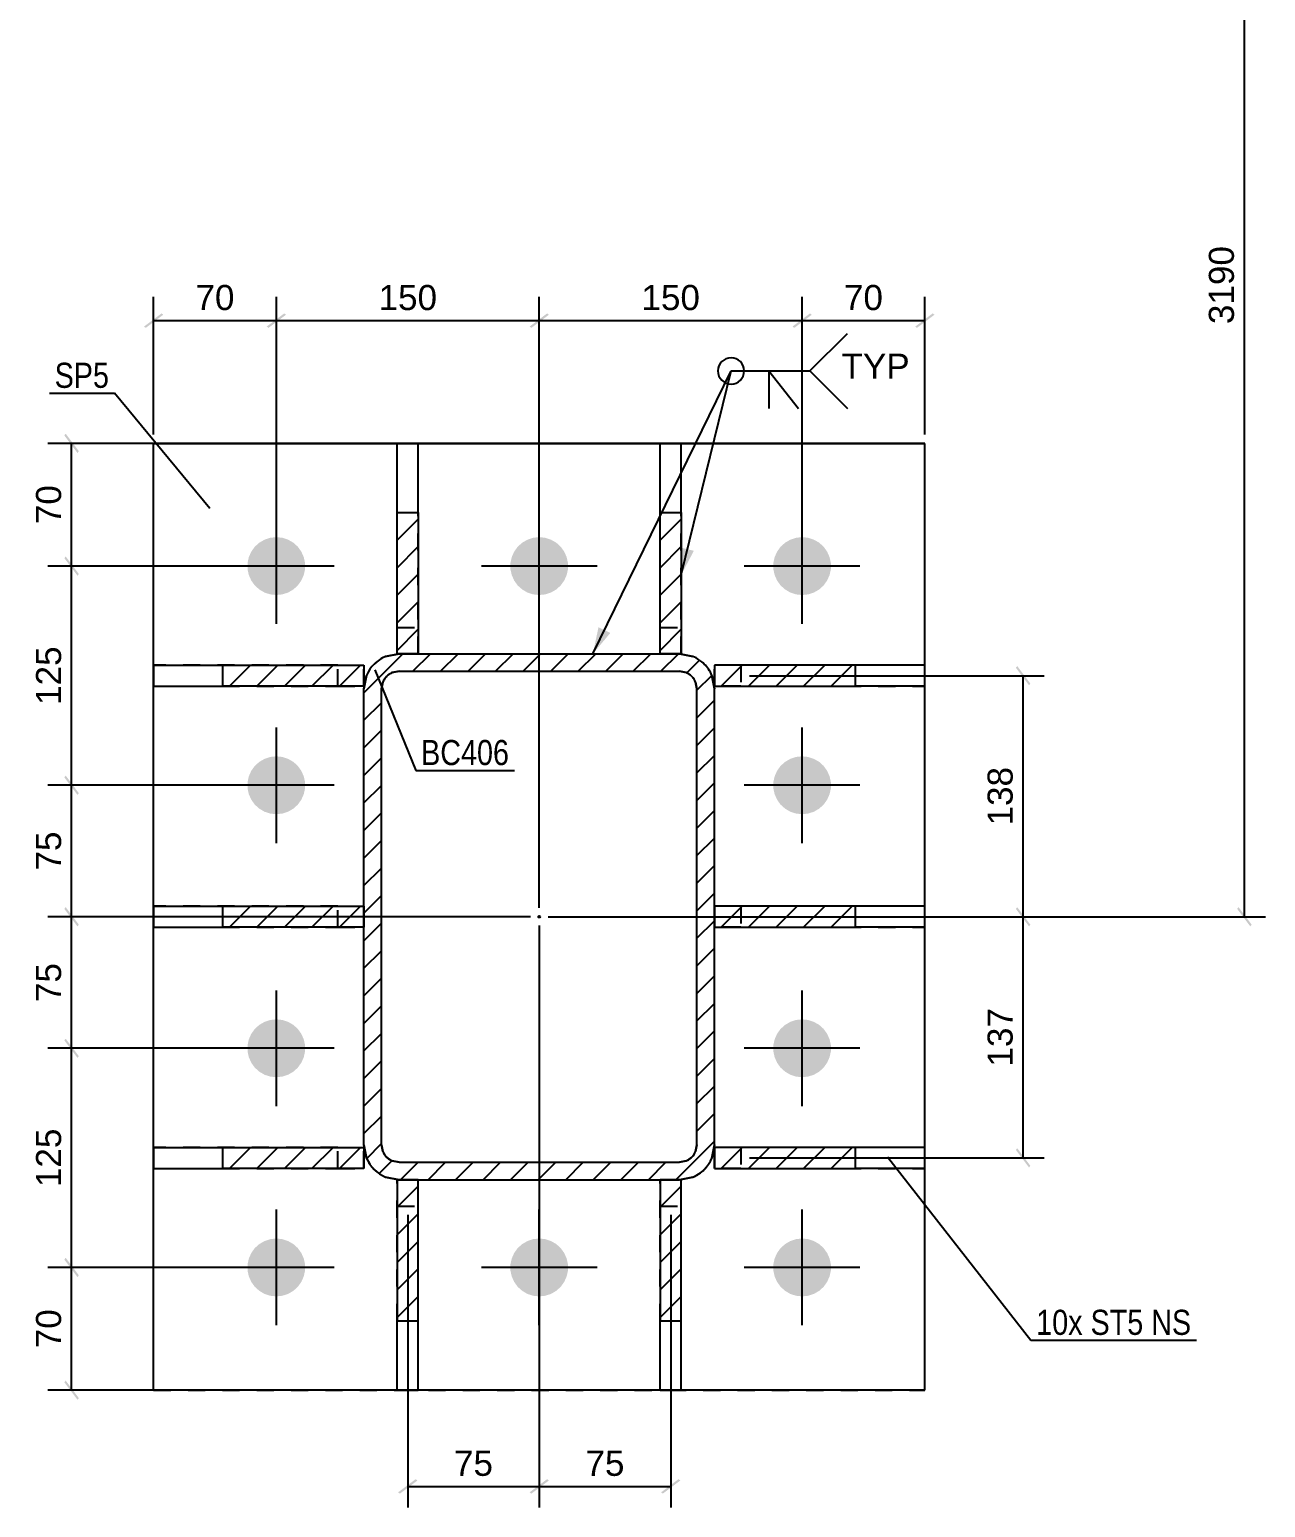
# Model space of a CAD drawing. Header units: millimetres. Extents: x 0 to 841, y 0 to 594.
# Drawn here: x 487.2 to 628.3, y 217.6 to 386.2 of the extents above; entities that cross this region are included whole.
import ezdxf

# ---------------------------------------------------------------- set-up
doc = ezdxf.new("R2010")
doc.units = ezdxf.units.MM
doc.linetypes.add('DXK_LINE_DOT2', pattern=[3.9198, 1.9599, -1.9599])
doc.linetypes.add('DXK_LINE_DOT3', pattern=[5.9187, 2.979, -0.9799, 0.9799, -0.9799])
doc.styles.add('Arial', font='ARIAL.TTF', dxfattribs={"height": 0.2})
doc.styles.add('Arial Narrow', font='ARIALN.TTF', dxfattribs={"height": 0.2})

# ---------------------------------------------------------------- blocks, each defined once
blk = doc.blocks.new('Part-122566733-2369 - 2287')
at = {"linetype": 'Continuous'}
h = blk.add_hatch(dxfattribs=at)
h.set_pattern_fill('', scale=0.7, style=0, pattern_type=0)
h.set_pattern_definition([(45, (565.3864, 313.708), (-1.57154, 1.57154), [])])
h.paths.add_polyline_path([(581.49, 313.71), (565.39, 313.71), (565.39, 311.31), (581.49, 311.31)])
at = {"color": 2, "linetype": 'Continuous'}
for p, q in [((565.39, 313.71), (565.39, 313.71)), ((581.49, 313.71), (565.39, 313.71)), ((565.39, 313.71), (565.39, 311.31)), ((589.39, 313.71), (581.49, 313.71)), ((581.49, 311.31), (581.49, 313.71)), ((589.39, 311.31), (589.39, 313.71)), ((565.39, 311.31), (565.39, 311.31)), ((565.39, 311.31), (581.49, 311.31)), ((589.39, 311.31), (581.49, 311.31))]:
    blk.add_line(p, q, dxfattribs=at)
at = {"color": 7, "linetype": 'DXK_LINE_DOT2'}
for p, q in [((568.39, 313.71), (565.39, 313.71)), ((565.39, 311.31), (565.39, 313.71)), ((568.39, 313.71), (568.39, 311.31)), ((589.39, 313.71), (568.39, 313.71)), ((568.39, 311.31), (565.39, 311.31)), ((568.39, 311.31), (589.39, 311.31))]:
    blk.add_line(p, q, dxfattribs=at)
blk = doc.blocks.new('Bolt-122566733-2295 - 2287')
at = {"linetype": 'Continuous'}
for points in [[(515.39, 328.31), (516.07, 328.24), (516.73, 328.02), (517.33, 327.68), (517.84, 327.22), (518.24, 326.66), (518.52, 326.03), (518.67, 325.35), (518.67, 324.66), (518.52, 323.99), (518.24, 323.36), (517.84, 322.8), (517.33, 322.34), (516.73, 321.99), (516.07, 321.78), (515.39, 321.71), (514.7, 321.78), (514.04, 321.99), (513.45, 322.34), (512.93, 322.8), (512.53, 323.36), (512.25, 323.99), (512.1, 324.66), (512.1, 325.35), (512.25, 326.03), (512.53, 326.66), (512.93, 327.22), (513.45, 327.68), (514.04, 328.02), (514.7, 328.24)], [(545.39, 328.31), (546.07, 328.24), (546.73, 328.02), (547.33, 327.68), (547.84, 327.22), (548.24, 326.66), (548.52, 326.03), (548.67, 325.35), (548.67, 324.66), (548.52, 323.99), (548.24, 323.36), (547.84, 322.8), (547.33, 322.34), (546.73, 321.99), (546.07, 321.78), (545.39, 321.71), (544.7, 321.78), (544.04, 321.99), (543.45, 322.34), (542.93, 322.8), (542.53, 323.36), (542.25, 323.99), (542.1, 324.66), (542.1, 325.35), (542.25, 326.03), (542.53, 326.66), (542.93, 327.22), (543.45, 327.68), (544.04, 328.02), (544.7, 328.24)], [(575.39, 328.31), (576.07, 328.24), (576.73, 328.02), (577.33, 327.68), (577.84, 327.22), (578.24, 326.66), (578.52, 326.03), (578.67, 325.35), (578.67, 324.66), (578.52, 323.99), (578.24, 323.36), (577.84, 322.8), (577.33, 322.34), (576.73, 321.99), (576.07, 321.78), (575.39, 321.71), (574.7, 321.78), (574.04, 321.99), (573.45, 322.34), (572.93, 322.8), (572.53, 323.36), (572.25, 323.99), (572.1, 324.66), (572.1, 325.35), (572.25, 326.03), (572.53, 326.66), (572.93, 327.22), (573.45, 327.68), (574.04, 328.02), (574.7, 328.24)], [(515.39, 303.31), (516.07, 303.24), (516.73, 303.02), (517.33, 302.68), (517.84, 302.22), (518.24, 301.66), (518.52, 301.03), (518.67, 300.35), (518.67, 299.66), (518.52, 298.99), (518.24, 298.36), (517.84, 297.8), (517.33, 297.34), (516.73, 296.99), (516.07, 296.78), (515.39, 296.71), (514.7, 296.78), (514.04, 296.99), (513.45, 297.34), (512.93, 297.8), (512.53, 298.36), (512.25, 298.99), (512.1, 299.66), (512.1, 300.35), (512.25, 301.03), (512.53, 301.66), (512.93, 302.22), (513.45, 302.68), (514.04, 303.02), (514.7, 303.24)], [(575.39, 303.31), (576.07, 303.24), (576.73, 303.02), (577.33, 302.68), (577.84, 302.22), (578.24, 301.66), (578.52, 301.03), (578.67, 300.35), (578.67, 299.66), (578.52, 298.99), (578.24, 298.36), (577.84, 297.8), (577.33, 297.34), (576.73, 296.99), (576.07, 296.78), (575.39, 296.71), (574.7, 296.78), (574.04, 296.99), (573.45, 297.34), (572.93, 297.8), (572.53, 298.36), (572.25, 298.99), (572.1, 299.66), (572.1, 300.35), (572.25, 301.03), (572.53, 301.66), (572.93, 302.22), (573.45, 302.68), (574.04, 303.02), (574.7, 303.24)], [(515.39, 273.31), (516.07, 273.24), (516.73, 273.02), (517.33, 272.68), (517.84, 272.22), (518.24, 271.66), (518.52, 271.03), (518.67, 270.35), (518.67, 269.66), (518.52, 268.99), (518.24, 268.36), (517.84, 267.8), (517.33, 267.34), (516.73, 266.99), (516.07, 266.78), (515.39, 266.71), (514.7, 266.78), (514.04, 266.99), (513.45, 267.34), (512.93, 267.8), (512.53, 268.36), (512.25, 268.99), (512.1, 269.66), (512.1, 270.35), (512.25, 271.03), (512.53, 271.66), (512.93, 272.22), (513.45, 272.68), (514.04, 273.02), (514.7, 273.24)], [(575.39, 273.31), (576.07, 273.24), (576.73, 273.02), (577.33, 272.68), (577.84, 272.22), (578.24, 271.66), (578.52, 271.03), (578.67, 270.35), (578.67, 269.66), (578.52, 268.99), (578.24, 268.36), (577.84, 267.8), (577.33, 267.34), (576.73, 266.99), (576.07, 266.78), (575.39, 266.71), (574.7, 266.78), (574.04, 266.99), (573.45, 267.34), (572.93, 267.8), (572.53, 268.36), (572.25, 268.99), (572.1, 269.66), (572.1, 270.35), (572.25, 271.03), (572.53, 271.66), (572.93, 272.22), (573.45, 272.68), (574.04, 273.02), (574.7, 273.24)], [(515.39, 248.31), (516.07, 248.24), (516.73, 248.02), (517.33, 247.68), (517.84, 247.22), (518.24, 246.66), (518.52, 246.03), (518.67, 245.35), (518.67, 244.66), (518.52, 243.99), (518.24, 243.36), (517.84, 242.8), (517.33, 242.34), (516.73, 241.99), (516.07, 241.78), (515.39, 241.71), (514.7, 241.78), (514.04, 241.99), (513.45, 242.34), (512.93, 242.8), (512.53, 243.36), (512.25, 243.99), (512.1, 244.66), (512.1, 245.35), (512.25, 246.03), (512.53, 246.66), (512.93, 247.22), (513.45, 247.68), (514.04, 248.02), (514.7, 248.24)], [(545.39, 248.31), (546.07, 248.24), (546.73, 248.02), (547.33, 247.68), (547.84, 247.22), (548.24, 246.66), (548.52, 246.03), (548.67, 245.35), (548.67, 244.66), (548.52, 243.99), (548.24, 243.36), (547.84, 242.8), (547.33, 242.34), (546.73, 241.99), (546.07, 241.78), (545.39, 241.71), (544.7, 241.78), (544.04, 241.99), (543.45, 242.34), (542.93, 242.8), (542.53, 243.36), (542.25, 243.99), (542.1, 244.66), (542.1, 245.35), (542.25, 246.03), (542.53, 246.66), (542.93, 247.22), (543.45, 247.68), (544.04, 248.02), (544.7, 248.24)], [(575.39, 248.31), (576.07, 248.24), (576.73, 248.02), (577.33, 247.68), (577.84, 247.22), (578.24, 246.66), (578.52, 246.03), (578.67, 245.35), (578.67, 244.66), (578.52, 243.99), (578.24, 243.36), (577.84, 242.8), (577.33, 242.34), (576.73, 241.99), (576.07, 241.78), (575.39, 241.71), (574.7, 241.78), (574.04, 241.99), (573.45, 242.34), (572.93, 242.8), (572.53, 243.36), (572.25, 243.99), (572.1, 244.66), (572.1, 245.35), (572.25, 246.03), (572.53, 246.66), (572.93, 247.22), (573.45, 247.68), (574.04, 248.02), (574.7, 248.24)]]:
    blk.add_hatch(color=1, dxfattribs=at).paths.add_polyline_path(points)
at = {"color": 1, "linetype": 'Continuous'}
for p, q in [((515.39, 318.41), (515.39, 331.61)), ((545.39, 318.41), (545.39, 331.61)), ((575.39, 318.41), (575.39, 331.61)), ((521.99, 325.01), (508.79, 325.01)), ((551.99, 325.01), (538.79, 325.01)), ((581.99, 325.01), (568.79, 325.01)), ((515.39, 293.41), (515.39, 306.61)), ((575.39, 293.41), (575.39, 306.61)), ((521.99, 300.01), (508.79, 300.01)), ((581.99, 300.01), (568.79, 300.01)), ((515.39, 263.41), (515.39, 276.61)), ((575.39, 263.41), (575.39, 276.61)), ((521.99, 270.01), (508.79, 270.01)), ((581.99, 270.01), (568.79, 270.01)), ((515.39, 238.41), (515.39, 251.61)), ((545.39, 238.41), (545.39, 251.61)), ((575.39, 238.41), (575.39, 251.61)), ((521.99, 245.01), (508.79, 245.01)), ((551.99, 245.01), (538.79, 245.01)), ((581.99, 245.01), (568.79, 245.01))]:
    blk.add_line(p, q, dxfattribs=at)
blk = doc.blocks.new('Part-122566733-2300 - 2287')
at = {"linetype": 'Continuous'}
h = blk.add_hatch(dxfattribs=at)
h.set_pattern_fill('', scale=0.7, style=0, pattern_type=0)
h.set_pattern_definition([(45, (565.082, 312.5393), (-1.571545, 1.571545), [])])
h.paths.add_polyline_path([(565.39, 311.01), (565.08, 312.54), (564.21, 313.84), (562.92, 314.7), (561.39, 315.01), (529.39, 315.01), (527.86, 314.7), (526.56, 313.84), (525.69, 312.54), (525.39, 311.01), (525.39, 259.01), (525.69, 257.48), (526.56, 256.18), (527.86, 255.31), (529.39, 255.01), (561.39, 255.01), (562.92, 255.31), (564.21, 256.18), (565.08, 257.48), (565.39, 259.01)])
h.paths.add_polyline_path([(563.23, 258.24), (562.8, 257.59), (562.15, 257.16), (561.39, 257.01), (529.39, 257.01), (528.62, 257.16), (527.97, 257.59), (527.54, 258.24), (527.39, 259.01), (527.39, 311.01), (527.54, 311.77), (527.97, 312.42), (528.62, 312.86), (529.39, 313.01), (561.39, 313.01), (562.15, 312.86), (562.8, 312.42), (563.23, 311.77), (563.39, 311.01), (563.39, 259.01)])
blk.add_hatch(color=30, dxfattribs=at).paths.add_polyline_path([(545.39, 284.91, -1), (545.39, 285.11, -1)])
at = {"color": 7, "linetype": 'DXK_LINE_DOT2'}
for p, q in [((527.86, 314.7), (529.39, 315.01)), ((529.39, 315.01), (561.39, 315.01)), ((561.39, 315.01), (561.59, 314.97)), ((561.59, 314.97), (562.92, 314.7)), ((525.39, 311.01), (525.69, 312.54)), ((529.39, 313.01), (528.62, 312.86)), ((529.39, 313.01), (561.39, 313.01)), ((562.15, 312.86), (561.39, 313.01)), ((565.08, 312.54), (565.39, 311.01)), ((525.39, 259.01), (525.39, 311.01)), ((527.54, 311.77), (527.39, 311.01)), ((527.39, 259.01), (527.39, 311.01)), ((563.39, 311.01), (563.23, 311.77)), ((563.39, 259.01), (563.39, 311.01)), ((565.39, 259.01), (565.39, 311.01)), ((525.69, 257.48), (525.39, 259.01)), ((527.39, 259.01), (527.54, 258.24)), ((563.23, 258.24), (563.39, 259.01)), ((565.39, 259.01), (565.08, 257.48)), ((528.62, 257.16), (529.39, 257.01)), ((529.39, 257.01), (561.39, 257.01)), ((561.39, 257.01), (562.15, 257.16)), ((529.39, 255.01), (527.86, 255.31)), ((529.39, 255.01), (561.39, 255.01)), ((562.92, 255.31), (561.39, 255.01))]:
    blk.add_line(p, q, dxfattribs=at)
at = {"color": 2, "linetype": 'Continuous'}
for p, q in [((529.39, 315.01), (527.86, 314.7)), ((529.39, 315.01), (529.39, 315.01)), ((529.39, 315.01), (561.39, 315.01)), ((561.39, 315.01), (561.39, 315.01)), ((562.92, 314.7), (561.39, 315.01)), ((525.69, 312.54), (525.39, 311.01)), ((528.62, 312.86), (529.39, 313.01)), ((529.39, 313.01), (529.39, 313.01)), ((529.39, 313.01), (561.39, 313.01)), ((561.39, 313.01), (561.39, 313.01)), ((561.39, 313.01), (562.15, 312.86)), ((565.39, 311.01), (565.08, 312.54)), ((525.39, 311.01), (525.39, 311.01)), ((525.39, 259.01), (525.39, 311.01)), ((527.39, 311.01), (527.54, 311.77)), ((527.39, 311.01), (527.39, 311.01)), ((527.39, 259.01), (527.39, 311.01)), ((563.23, 311.77), (563.39, 311.01)), ((563.39, 311.01), (563.39, 311.01)), ((563.39, 259.01), (563.39, 311.01)), ((565.39, 311.01), (565.39, 311.01)), ((565.39, 259.01), (565.39, 311.01)), ((525.39, 259.01), (525.39, 259.01)), ((525.39, 259.01), (525.69, 257.48)), ((527.39, 259.01), (527.39, 259.01)), ((527.54, 258.24), (527.39, 259.01)), ((563.39, 259.01), (563.23, 258.24)), ((563.39, 259.01), (563.39, 259.01)), ((565.08, 257.48), (565.39, 259.01)), ((565.39, 259.01), (565.39, 259.01)), ((529.39, 257.01), (528.62, 257.16)), ((529.39, 257.01), (529.39, 257.01)), ((529.39, 257.01), (561.39, 257.01)), ((562.15, 257.16), (561.39, 257.01)), ((561.39, 257.01), (561.39, 257.01)), ((527.86, 255.31), (529.39, 255.01)), ((529.39, 255.01), (529.39, 255.01)), ((529.39, 255.01), (561.39, 255.01)), ((561.39, 255.01), (562.92, 255.31)), ((561.39, 255.01), (561.39, 255.01))]:
    blk.add_line(p, q, dxfattribs=at)
at = {"color": 30, "linetype": 'DXK_LINE_DOT3'}
blk.add_line((545.39, 285.01), (545.39, 285.01), dxfattribs=at)
at = {"color": 30, "linetype": 'Continuous'}
blk.add_circle((545.39, 285.01), 0.1, dxfattribs=at)
at = {"color": 7, "linetype": 'DXK_LINE_DOT2'}
for centre, radius, start, end in [((529.39, 311.01), 4, 112.5, 157.5), ((561.39, 311.01), 4, 22.5, 67.5), ((529.39, 311.01), 2, 112.5, 157.5), ((561.39, 311.01), 2, 22.5, 67.5), ((529.39, 259.01), 2, 202.5, 247.5), ((561.39, 259.01), 2, 292.5, 337.5), ((529.39, 259.01), 4, 202.5, 247.5), ((561.39, 259.01), 4, 292.5, 337.5)]:
    blk.add_arc(centre, radius, start, end, dxfattribs=at)
at = {"color": 2, "linetype": 'Continuous'}
for centre, radius, start, end in [((529.39, 311.01), 4, 112.5, 157.5), ((561.39, 311.01), 4, 22.5, 67.5), ((529.39, 311.01), 2, 112.5, 157.5), ((561.39, 311.01), 2, 22.5, 67.5), ((529.39, 259.01), 2, 202.5, 247.5), ((561.39, 259.01), 2, 292.5, 337.5), ((529.39, 259.01), 4, 202.5, 247.5), ((561.39, 259.01), 4, 292.5, 337.5)]:
    blk.add_arc(centre, radius, start, end, dxfattribs=at)
blk = doc.blocks.new('Part-122566733-2352 - 2287')
at = {"color": 2, "linetype": 'Continuous'}
for p, q in [((501.39, 231.01), (501.39, 339.01)), ((501.39, 339.01), (589.39, 339.01)), ((589.39, 231.01), (589.39, 339.01)), ((501.39, 231.01), (501.39, 231.01)), ((589.39, 231.01), (501.39, 231.01)), ((589.39, 231.01), (589.39, 231.01))]:
    blk.add_line(p, q, dxfattribs=at)
at = {"color": 7, "linetype": 'DXK_LINE_DOT2'}
for p, q in [((589.39, 339.01), (501.39, 339.01)), ((501.39, 231.01), (589.39, 231.01))]:
    blk.add_line(p, q, dxfattribs=at)
blk = doc.blocks.new('Part-122566733-2364 - 2287')
at = {"linetype": 'Continuous'}
h = blk.add_hatch(dxfattribs=at)
h.set_pattern_fill('', scale=0.7, style=0, pattern_type=0)
h.set_pattern_definition([(45, (565.3864, 286.208), (-1.57154, 1.57154), [])])
h.paths.add_polyline_path([(581.49, 286.21), (565.39, 286.21), (565.39, 283.81), (581.49, 283.81)])
at = {"color": 2, "linetype": 'Continuous'}
for p, q in [((565.39, 286.21), (565.39, 286.21)), ((581.49, 286.21), (565.39, 286.21)), ((565.39, 286.21), (565.39, 283.81)), ((589.39, 286.21), (581.49, 286.21)), ((581.49, 283.81), (581.49, 286.21)), ((589.39, 283.81), (589.39, 286.21)), ((565.39, 283.81), (565.39, 283.81)), ((565.39, 283.81), (581.49, 283.81)), ((589.39, 283.81), (581.49, 283.81))]:
    blk.add_line(p, q, dxfattribs=at)
at = {"color": 7, "linetype": 'DXK_LINE_DOT2'}
for p, q in [((568.39, 286.21), (565.39, 286.21)), ((565.39, 283.81), (565.39, 286.21)), ((568.39, 286.21), (568.39, 283.81)), ((589.39, 286.21), (568.39, 286.21)), ((568.39, 283.81), (565.39, 283.81)), ((568.39, 283.81), (589.39, 283.81))]:
    blk.add_line(p, q, dxfattribs=at)
blk = doc.blocks.new('Part-122566733-2374 - 2287')
at = {"linetype": 'Continuous'}
h = blk.add_hatch(dxfattribs=at)
h.set_pattern_fill('', scale=0.7, style=0, pattern_type=0)
h.set_pattern_definition([(45, (565.3864, 258.708), (-1.57154, 1.57154), [])])
h.paths.add_polyline_path([(581.49, 258.71), (565.39, 258.71), (565.39, 256.31), (581.49, 256.31)])
at = {"color": 2, "linetype": 'Continuous'}
for p, q in [((565.39, 258.71), (565.39, 258.71)), ((581.49, 258.71), (565.39, 258.71)), ((565.39, 258.71), (565.39, 256.31)), ((589.39, 258.71), (581.49, 258.71)), ((581.49, 256.31), (581.49, 258.71)), ((589.39, 256.31), (589.39, 258.71)), ((565.39, 256.31), (565.39, 256.31)), ((565.39, 256.31), (581.49, 256.31)), ((589.39, 256.31), (581.49, 256.31))]:
    blk.add_line(p, q, dxfattribs=at)
at = {"color": 7, "linetype": 'DXK_LINE_DOT2'}
for p, q in [((568.39, 258.71), (565.39, 258.71)), ((565.39, 256.31), (565.39, 258.71)), ((568.39, 258.71), (568.39, 256.31)), ((589.39, 258.71), (568.39, 258.71)), ((568.39, 256.31), (565.39, 256.31)), ((568.39, 256.31), (589.39, 256.31))]:
    blk.add_line(p, q, dxfattribs=at)
blk = doc.blocks.new('Part-122566733-2379 - 2287')
at = {"linetype": 'Continuous'}
h = blk.add_hatch(dxfattribs=at)
h.set_pattern_fill('', scale=0.7, style=0, pattern_type=0)
h.set_pattern_definition([(45, (509.2836, 286.208), (-1.57154, 1.57154), [])])
h.paths.add_polyline_path([(525.39, 286.21), (509.28, 286.21), (509.28, 283.81), (525.39, 283.81)])
at = {"color": 2, "linetype": 'Continuous'}
for p, q in [((501.39, 286.21), (509.28, 286.21)), ((501.39, 286.21), (501.39, 283.81)), ((509.28, 286.21), (525.39, 286.21)), ((509.28, 283.81), (509.28, 286.21)), ((525.39, 286.21), (525.39, 286.21)), ((525.39, 286.21), (525.39, 283.81)), ((501.39, 283.81), (509.28, 283.81)), ((525.39, 283.81), (509.28, 283.81)), ((525.39, 283.81), (525.39, 283.81))]:
    blk.add_line(p, q, dxfattribs=at)
at = {"color": 7, "linetype": 'DXK_LINE_DOT2'}
for p, q in [((522.39, 286.21), (501.39, 286.21)), ((522.39, 283.81), (522.39, 286.21)), ((522.39, 286.21), (525.39, 286.21)), ((525.39, 283.81), (525.39, 286.21)), ((501.39, 283.81), (522.39, 283.81)), ((522.39, 283.81), (525.39, 283.81))]:
    blk.add_line(p, q, dxfattribs=at)
blk = doc.blocks.new('Part-122566733-2384 - 2287')
at = {"linetype": 'Continuous'}
h = blk.add_hatch(dxfattribs=at)
h.set_pattern_fill('', scale=0.7, style=0, pattern_type=0)
h.set_pattern_definition([(45, (509.2833, 313.708), (-1.57154, 1.57154), [])])
h.paths.add_polyline_path([(525.39, 313.71), (509.28, 313.71), (509.28, 311.31), (525.39, 311.31)])
at = {"color": 2, "linetype": 'Continuous'}
for p, q in [((501.39, 313.71), (509.28, 313.71)), ((501.39, 313.71), (501.39, 311.31)), ((509.28, 313.71), (525.39, 313.71)), ((509.28, 311.31), (509.28, 313.71)), ((525.39, 313.71), (525.39, 313.71)), ((525.39, 313.71), (525.39, 311.31)), ((501.39, 311.31), (509.28, 311.31)), ((525.39, 311.31), (509.28, 311.31)), ((525.39, 311.31), (525.39, 311.31))]:
    blk.add_line(p, q, dxfattribs=at)
at = {"color": 7, "linetype": 'DXK_LINE_DOT2'}
for p, q in [((522.39, 313.71), (501.39, 313.71)), ((522.39, 311.31), (522.39, 313.71)), ((522.39, 313.71), (525.39, 313.71)), ((525.39, 311.31), (525.39, 313.71)), ((501.39, 311.31), (522.39, 311.31)), ((522.39, 311.31), (525.39, 311.31))]:
    blk.add_line(p, q, dxfattribs=at)
blk = doc.blocks.new('Part-122566733-2389 - 2287')
at = {"linetype": 'Continuous'}
h = blk.add_hatch(dxfattribs=at)
h.set_pattern_fill('', scale=0.7, style=0, pattern_type=0)
h.set_pattern_definition([(45, (509.284, 258.708), (-1.57154, 1.57154), [])])
h.paths.add_polyline_path([(525.39, 258.71), (509.28, 258.71), (509.28, 256.31), (525.39, 256.31)])
at = {"color": 2, "linetype": 'Continuous'}
for p, q in [((501.39, 258.71), (509.28, 258.71)), ((501.39, 258.71), (501.39, 256.31)), ((509.28, 258.71), (525.39, 258.71)), ((509.28, 256.31), (509.28, 258.71)), ((525.39, 258.71), (525.39, 258.71)), ((525.39, 258.71), (525.39, 256.31)), ((501.39, 256.31), (509.28, 256.31)), ((525.39, 256.31), (509.28, 256.31)), ((525.39, 256.31), (525.39, 256.31))]:
    blk.add_line(p, q, dxfattribs=at)
at = {"color": 7, "linetype": 'DXK_LINE_DOT2'}
for p, q in [((522.39, 258.71), (501.39, 258.71)), ((522.39, 256.31), (522.39, 258.71)), ((522.39, 258.71), (525.39, 258.71)), ((525.39, 256.31), (525.39, 258.71)), ((501.39, 256.31), (522.39, 256.31)), ((522.39, 256.31), (525.39, 256.31))]:
    blk.add_line(p, q, dxfattribs=at)
blk = doc.blocks.new('Part-122566733-2394 - 2287')
at = {"linetype": 'Continuous'}
h = blk.add_hatch(dxfattribs=at)
h.set_pattern_fill('', scale=0.7, style=0, pattern_type=0)
h.set_pattern_definition([(45, (529.1864, 255.008), (-1.57154, 1.57154), [])])
h.paths.add_polyline_path([(531.59, 255.01), (529.19, 255.01), (529.19, 238.91), (531.59, 238.91)])
at = {"color": 2, "linetype": 'Continuous'}
for p, q in [((529.19, 255.01), (529.19, 255.01)), ((531.59, 255.01), (529.19, 255.01)), ((529.19, 255.01), (529.19, 238.91)), ((531.59, 255.01), (531.59, 255.01)), ((531.59, 238.91), (531.59, 255.01)), ((529.19, 231.01), (529.19, 238.91)), ((529.19, 238.91), (531.59, 238.91)), ((531.59, 231.01), (531.59, 238.91)), ((529.19, 231.01), (531.59, 231.01))]:
    blk.add_line(p, q, dxfattribs=at)
at = {"color": 7, "linetype": 'DXK_LINE_DOT2'}
for p, q in [((529.19, 238.91), (529.19, 255.01)), ((529.19, 255.01), (531.59, 255.01)), ((531.59, 238.91), (531.59, 255.01)), ((529.19, 252.01), (531.59, 252.01))]:
    blk.add_line(p, q, dxfattribs=at)
blk = doc.blocks.new('Part-122566733-2399 - 2287')
at = {"linetype": 'Continuous'}
h = blk.add_hatch(dxfattribs=at)
h.set_pattern_fill('', scale=0.7, style=0, pattern_type=0)
h.set_pattern_definition([(45, (559.1864, 255.008), (-1.57154, 1.57154), [])])
h.paths.add_polyline_path([(561.59, 255.01), (559.19, 255.01), (559.19, 238.91), (561.59, 238.91)])
at = {"color": 2, "linetype": 'Continuous'}
for p, q in [((559.19, 255.01), (559.19, 255.01)), ((561.59, 255.01), (559.19, 255.01)), ((559.19, 255.01), (559.19, 238.91)), ((561.59, 255.01), (561.59, 255.01)), ((561.59, 238.91), (561.59, 255.01)), ((559.19, 231.01), (559.19, 238.91)), ((559.19, 238.91), (561.59, 238.91)), ((561.59, 231.01), (561.59, 238.91)), ((559.19, 231.01), (561.59, 231.01))]:
    blk.add_line(p, q, dxfattribs=at)
at = {"color": 7, "linetype": 'DXK_LINE_DOT2'}
for p, q in [((559.19, 238.91), (559.19, 255.01)), ((559.19, 255.01), (561.59, 255.01)), ((561.59, 238.91), (561.59, 255.01)), ((559.19, 252.01), (561.59, 252.01))]:
    blk.add_line(p, q, dxfattribs=at)
blk = doc.blocks.new('Part-122566733-2404 - 2287')
at = {"linetype": 'Continuous'}
h = blk.add_hatch(dxfattribs=at)
h.set_pattern_fill('', scale=0.7, style=0, pattern_type=0)
h.set_pattern_definition([(45, (529.1864, 331.1106), (-1.57154, 1.57154), [])])
h.paths.add_polyline_path([(531.59, 331.11), (529.19, 331.11), (529.19, 315.01), (531.59, 315.01)])
at = {"color": 2, "linetype": 'Continuous'}
for p, q in [((529.19, 339.01), (531.59, 339.01)), ((529.19, 331.11), (529.19, 339.01)), ((531.59, 331.11), (531.59, 339.01)), ((529.19, 315.01), (529.19, 331.11)), ((529.19, 331.11), (531.59, 331.11)), ((531.59, 331.11), (531.59, 315.01)), ((529.19, 315.01), (529.19, 315.01)), ((531.59, 315.01), (529.19, 315.01)), ((531.59, 315.01), (531.59, 315.01))]:
    blk.add_line(p, q, dxfattribs=at)
at = {"color": 7, "linetype": 'DXK_LINE_DOT2'}
for p, q in [((529.19, 315.01), (529.19, 331.11)), ((531.59, 315.01), (531.59, 331.11)), ((529.19, 318.01), (531.59, 318.01)), ((531.59, 315.01), (529.19, 315.01))]:
    blk.add_line(p, q, dxfattribs=at)
blk = doc.blocks.new('Part-122566733-2409 - 2287')
at = {"linetype": 'Continuous'}
h = blk.add_hatch(dxfattribs=at)
h.set_pattern_fill('', scale=0.7, style=0, pattern_type=0)
h.set_pattern_definition([(45, (559.1864, 331.1106), (-1.57154, 1.57154), [])])
h.paths.add_polyline_path([(561.59, 331.11), (559.19, 331.11), (559.19, 315.01), (561.59, 315.01)])
at = {"color": 2, "linetype": 'Continuous'}
for p, q in [((559.19, 339.01), (561.59, 339.01)), ((559.19, 331.11), (559.19, 339.01)), ((561.59, 331.11), (561.59, 339.01)), ((559.19, 315.01), (559.19, 331.11)), ((559.19, 331.11), (561.59, 331.11)), ((561.59, 331.11), (561.59, 315.01)), ((559.19, 315.01), (559.19, 315.01)), ((561.59, 315.01), (559.19, 315.01)), ((561.59, 315.01), (561.59, 315.01))]:
    blk.add_line(p, q, dxfattribs=at)
at = {"color": 7, "linetype": 'DXK_LINE_DOT2'}
for p, q in [((559.19, 315.01), (559.19, 331.11)), ((561.59, 315.01), (561.59, 331.11)), ((559.19, 318.01), (561.59, 318.01)), ((561.59, 315.01), (559.19, 315.01))]:
    blk.add_line(p, q, dxfattribs=at)
blk = doc.blocks.new('StraightDimension-122566733-3607 - 2287')
at = {"linetype": 'Continuous'}
for points in [[(491.2, 285.91), (491.35, 286.11), (492.85, 284.11), (492.7, 283.91)], [(492.85, 269.11), (492.7, 268.91), (491.2, 270.91), (491.35, 271.11)]]:
    blk.add_hatch(color=7, dxfattribs=at).paths.add_polyline_path(points)
at = {"color": 7, "linetype": 'Continuous'}
for p, q in [((544.39, 285.01), (489.33, 285.01)), ((492.03, 270.01), (492.03, 285.01)), ((514.39, 270.01), (489.33, 270.01))]:
    blk.add_line(p, q, dxfattribs=at)
at = {"color": 0}
blk.add_wipeout([(491.43, 280.33), (487.23, 280.33), (487.23, 274.68), (491.43, 274.68)], dxfattribs=at)
at = {"color": 3, "style": 'Arial'}
blk.add_text('75', height=2.865, rotation=90.0002, dxfattribs=at).set_placement((490.83, 275.28))
blk = doc.blocks.new('StraightDimension-122566733-3605 - 2287')
at = {"linetype": 'Continuous'}
for points in [[(491.2, 325.91), (491.35, 326.11), (492.85, 324.11), (492.7, 323.91)], [(492.85, 299.11), (492.7, 298.91), (491.2, 300.91), (491.35, 301.11)]]:
    blk.add_hatch(color=7, dxfattribs=at).paths.add_polyline_path(points)
at = {"color": 7, "linetype": 'Continuous'}
for p, q in [((514.39, 325.01), (489.33, 325.01)), ((492.03, 300.01), (492.03, 325.01)), ((514.39, 300.01), (489.33, 300.01))]:
    blk.add_line(p, q, dxfattribs=at)
at = {"color": 0}
blk.add_wipeout([(491.43, 316.44), (487.23, 316.44), (487.23, 308.57), (491.43, 308.57)], dxfattribs=at)
at = {"color": 3, "style": 'Arial'}
blk.add_text('125', height=2.865, rotation=90.0002, dxfattribs=at).set_placement((490.83, 309.17))
blk = doc.blocks.new('StraightDimension-122566733-2472 - 2287')
at = {"linetype": 'Continuous'}
for points in [[(500.49, 352.18), (500.29, 352.33), (502.29, 353.83), (502.49, 353.68)], [(516.29, 353.83), (516.49, 353.68), (514.49, 352.18), (514.29, 352.33)]]:
    blk.add_hatch(color=7, dxfattribs=at).paths.add_polyline_path(points)
at = {"color": 7, "linetype": 'Continuous'}
for p, q in [((501.39, 340.01), (501.39, 355.71)), ((515.39, 326.01), (515.39, 355.71)), ((501.39, 353.01), (515.39, 353.01))]:
    blk.add_line(p, q, dxfattribs=at)
at = {"color": 0}
blk.add_wipeout([(511.21, 353.61), (511.21, 357.81), (505.56, 357.81), (505.56, 353.61)], dxfattribs=at)
at = {"color": 3, "style": 'Arial'}
blk.add_text('70', height=2.865, dxfattribs=at).set_placement((506.16, 354.21))
blk = doc.blocks.new('StraightDimension-122566733-2513 - 2287')
at = {"linetype": 'Continuous'}
for points in [[(599.78, 313.41), (599.93, 313.61), (601.43, 311.61), (601.28, 311.41)], [(601.43, 284.11), (601.28, 283.91), (599.78, 285.91), (599.93, 286.11)]]:
    blk.add_hatch(color=7, dxfattribs=at).paths.add_polyline_path(points)
at = {"color": 7, "linetype": 'Continuous'}
for p, q in [((569.39, 312.51), (603.01, 312.51)), ((600.61, 285.01), (600.61, 312.51)), ((546.39, 285.01), (603.01, 285.01))]:
    blk.add_line(p, q, dxfattribs=at)
at = {"color": 0}
blk.add_wipeout([(600.01, 302.69), (595.81, 302.69), (595.81, 294.82), (600.01, 294.82)], dxfattribs=at)
at = {"color": 3, "style": 'Arial'}
blk.add_text('138', height=2.865, rotation=90.0002, dxfattribs=at).set_placement((599.41, 295.42))
blk = doc.blocks.new('StraightDimension-122566733-2533 - 2287')
at = {"linetype": 'Continuous'}
for points in [[(544.49, 219.21), (544.29, 219.36), (546.29, 220.86), (546.49, 220.71)], [(561.29, 220.86), (561.49, 220.71), (559.49, 219.21), (559.29, 219.36)]]:
    blk.add_hatch(color=7, dxfattribs=at).paths.add_polyline_path(points)
at = {"color": 7, "linetype": 'Continuous'}
for p, q in [((545.39, 284.01), (545.39, 217.64)), ((560.39, 251.01), (560.39, 217.64)), ((545.39, 220.04), (560.39, 220.04))]:
    blk.add_line(p, q, dxfattribs=at)
at = {"color": 0}
blk.add_wipeout([(555.71, 220.64), (555.71, 224.84), (550.06, 224.84), (550.06, 220.64)], dxfattribs=at)
at = {"color": 3, "style": 'Arial'}
blk.add_text('75', height=2.865, dxfattribs=at).set_placement((550.66, 221.24))
blk = doc.blocks.new('StraightDimension-122566733-2492 - 2287')
at = {"linetype": 'Continuous'}
for points in [[(544.49, 352.18), (544.29, 352.33), (546.29, 353.83), (546.49, 353.68)], [(576.29, 353.83), (576.49, 353.68), (574.49, 352.18), (574.29, 352.33)]]:
    blk.add_hatch(color=7, dxfattribs=at).paths.add_polyline_path(points)
at = {"color": 7, "linetype": 'Continuous'}
for p, q in [((545.39, 286.01), (545.39, 355.71)), ((575.39, 326.01), (575.39, 355.71)), ((545.39, 353.01), (575.39, 353.01))]:
    blk.add_line(p, q, dxfattribs=at)
at = {"color": 0}
blk.add_wipeout([(564.32, 353.61), (564.32, 357.81), (556.45, 357.81), (556.45, 353.61)], dxfattribs=at)
at = {"color": 3, "style": 'Arial'}
blk.add_text('150', height=2.865, dxfattribs=at).set_placement((557.05, 354.21))
blk = doc.blocks.new('StraightDimension-122566733-2502 - 2287')
at = {"linetype": 'Continuous'}
for points in [[(574.49, 352.18), (574.29, 352.33), (576.29, 353.83), (576.49, 353.68)], [(590.29, 353.83), (590.49, 353.68), (588.49, 352.18), (588.29, 352.33)]]:
    blk.add_hatch(color=7, dxfattribs=at).paths.add_polyline_path(points)
at = {"color": 7, "linetype": 'Continuous'}
for p, q in [((575.39, 326.01), (575.39, 355.71)), ((589.39, 340.01), (589.39, 355.71)), ((575.39, 353.01), (589.39, 353.01))]:
    blk.add_line(p, q, dxfattribs=at)
at = {"color": 0}
blk.add_wipeout([(585.21, 353.61), (585.21, 357.81), (579.56, 357.81), (579.56, 353.61)], dxfattribs=at)
at = {"color": 3, "style": 'Arial'}
blk.add_text('70', height=2.865, dxfattribs=at).set_placement((580.16, 354.21))
blk = doc.blocks.new('StraightDimension-122566733-3609 - 2287')
at = {"linetype": 'Continuous'}
for points in [[(491.2, 245.91), (491.35, 246.11), (492.85, 244.11), (492.7, 243.91)], [(492.85, 230.11), (492.7, 229.91), (491.2, 231.91), (491.35, 232.11)]]:
    blk.add_hatch(color=7, dxfattribs=at).paths.add_polyline_path(points)
at = {"color": 7, "linetype": 'Continuous'}
for p, q in [((514.39, 245.01), (489.33, 245.01)), ((492.03, 231.01), (492.03, 245.01)), ((588.39, 231.01), (489.33, 231.01))]:
    blk.add_line(p, q, dxfattribs=at)
at = {"color": 0}
blk.add_wipeout([(491.43, 240.83), (487.23, 240.83), (487.23, 235.19), (491.43, 235.19)], dxfattribs=at)
at = {"color": 3, "style": 'Arial'}
blk.add_text('70', height=2.865, rotation=90.0002, dxfattribs=at).set_placement((490.83, 235.79))
blk = doc.blocks.new('StraightDimension-122566733-2519 - 2287')
at = {"linetype": 'Continuous'}
for points in [[(599.78, 285.91), (599.93, 286.11), (601.43, 284.11), (601.28, 283.91)], [(601.43, 256.61), (601.28, 256.41), (599.78, 258.41), (599.93, 258.61)]]:
    blk.add_hatch(color=7, dxfattribs=at).paths.add_polyline_path(points)
at = {"color": 7, "linetype": 'Continuous'}
for p, q in [((546.39, 285.01), (603.01, 285.01)), ((600.61, 257.51), (600.61, 285.01)), ((569.39, 257.51), (603.01, 257.51))]:
    blk.add_line(p, q, dxfattribs=at)
at = {"color": 0}
blk.add_wipeout([(600.01, 275.19), (595.81, 275.19), (595.81, 267.32), (600.01, 267.32)], dxfattribs=at)
at = {"color": 3, "style": 'Arial'}
blk.add_text('137', height=2.865, rotation=90.0002, dxfattribs=at).set_placement((599.41, 267.92))
blk = doc.blocks.new('StraightDimension-122566733-2482 - 2287')
at = {"linetype": 'Continuous'}
for points in [[(514.49, 352.18), (514.29, 352.33), (516.29, 353.83), (516.49, 353.68)], [(546.29, 353.83), (546.49, 353.68), (544.49, 352.18), (544.29, 352.33)]]:
    blk.add_hatch(color=7, dxfattribs=at).paths.add_polyline_path(points)
at = {"color": 7, "linetype": 'Continuous'}
for p, q in [((515.39, 326.01), (515.39, 355.71)), ((545.39, 286.01), (545.39, 355.71)), ((515.39, 353.01), (545.39, 353.01))]:
    blk.add_line(p, q, dxfattribs=at)
at = {"color": 0}
blk.add_wipeout([(534.32, 353.61), (534.32, 357.81), (526.45, 357.81), (526.45, 353.61)], dxfattribs=at)
at = {"color": 3, "style": 'Arial'}
blk.add_text('150', height=2.865, dxfattribs=at).set_placement((527.05, 354.21))
blk = doc.blocks.new('StraightDimension-122566733-2440 - 2287')
at = {"linetype": 'Continuous'}
for points in [[(625.03, 430), (625.18, 430.2), (626.68, 428.2), (626.53, 428)], [(626.68, 284.11), (626.53, 283.91), (625.03, 285.91), (625.18, 286.11)]]:
    blk.add_hatch(color=7, dxfattribs=at).paths.add_polyline_path(points)
at = {"color": 7, "linetype": 'Continuous'}
for p, q in [((546.39, 429.1), (628.26, 429.1)), ((625.86, 285.01), (625.86, 429.1)), ((566.39, 285.01), (628.26, 285.01))]:
    blk.add_line(p, q, dxfattribs=at)
at = {"color": 0}
blk.add_wipeout([(625.26, 362.1), (621.06, 362.1), (621.06, 352.01), (625.26, 352.01)], dxfattribs=at)
at = {"color": 3, "style": 'Arial'}
blk.add_text('3190', height=2.865, rotation=90.0002, dxfattribs=at).set_placement((624.66, 352.61))
blk = doc.blocks.new('StraightDimension-122566733-2526 - 2287')
at = {"linetype": 'Continuous'}
for points in [[(529.49, 219.21), (529.29, 219.36), (531.29, 220.86), (531.49, 220.71)], [(546.29, 220.86), (546.49, 220.71), (544.49, 219.21), (544.29, 219.36)]]:
    blk.add_hatch(color=7, dxfattribs=at).paths.add_polyline_path(points)
at = {"color": 7, "linetype": 'Continuous'}
for p, q in [((545.39, 284.01), (545.39, 217.64)), ((530.39, 251.01), (530.39, 217.64)), ((530.39, 220.04), (545.39, 220.04))]:
    blk.add_line(p, q, dxfattribs=at)
at = {"color": 0}
blk.add_wipeout([(540.71, 220.64), (540.71, 224.84), (535.06, 224.84), (535.06, 220.64)], dxfattribs=at)
at = {"color": 3, "style": 'Arial'}
blk.add_text('75', height=2.865, dxfattribs=at).set_placement((535.66, 221.24))
blk = doc.blocks.new('StraightDimension-122566733-3604 - 2287')
at = {"linetype": 'Continuous'}
for points in [[(491.2, 339.91), (491.35, 340.11), (492.85, 338.11), (492.7, 337.91)], [(492.85, 324.11), (492.7, 323.91), (491.2, 325.91), (491.35, 326.11)]]:
    blk.add_hatch(color=7, dxfattribs=at).paths.add_polyline_path(points)
at = {"color": 7, "linetype": 'Continuous'}
for p, q in [((588.39, 339.01), (489.33, 339.01)), ((492.03, 325.01), (492.03, 339.01)), ((514.39, 325.01), (489.33, 325.01))]:
    blk.add_line(p, q, dxfattribs=at)
at = {"color": 0}
blk.add_wipeout([(491.43, 334.83), (487.23, 334.83), (487.23, 329.19), (491.43, 329.19)], dxfattribs=at)
at = {"color": 3, "style": 'Arial'}
blk.add_text('70', height=2.865, rotation=90.0002, dxfattribs=at).set_placement((490.83, 329.79))
blk = doc.blocks.new('StraightDimension-122566733-3606 - 2287')
at = {"linetype": 'Continuous'}
for points in [[(491.2, 300.91), (491.35, 301.11), (492.85, 299.11), (492.7, 298.91)], [(492.85, 284.11), (492.7, 283.91), (491.2, 285.91), (491.35, 286.11)]]:
    blk.add_hatch(color=7, dxfattribs=at).paths.add_polyline_path(points)
at = {"color": 7, "linetype": 'Continuous'}
for p, q in [((514.39, 300.01), (489.33, 300.01)), ((492.03, 285.01), (492.03, 300.01)), ((544.39, 285.01), (489.33, 285.01))]:
    blk.add_line(p, q, dxfattribs=at)
at = {"color": 0}
blk.add_wipeout([(491.43, 295.33), (487.23, 295.33), (487.23, 289.68), (491.43, 289.68)], dxfattribs=at)
at = {"color": 3, "style": 'Arial'}
blk.add_text('75', height=2.865, rotation=90.0002, dxfattribs=at).set_placement((490.83, 290.28))
blk = doc.blocks.new('StraightDimension-122566733-3608 - 2287')
at = {"linetype": 'Continuous'}
for points in [[(491.2, 270.91), (491.35, 271.11), (492.85, 269.11), (492.7, 268.91)], [(492.85, 244.11), (492.7, 243.91), (491.2, 245.91), (491.35, 246.11)]]:
    blk.add_hatch(color=7, dxfattribs=at).paths.add_polyline_path(points)
at = {"color": 7, "linetype": 'Continuous'}
for p, q in [((514.39, 270.01), (489.33, 270.01)), ((492.03, 245.01), (492.03, 270.01)), ((514.39, 245.01), (489.33, 245.01))]:
    blk.add_line(p, q, dxfattribs=at)
at = {"color": 0}
blk.add_wipeout([(491.43, 261.44), (487.23, 261.44), (487.23, 253.57), (491.43, 253.57)], dxfattribs=at)
at = {"color": 3, "style": 'Arial'}
blk.add_text('125', height=2.865, rotation=90.0002, dxfattribs=at).set_placement((490.83, 254.17))
blk = doc.blocks.new('MarkSet-122566733-2731 - 2287')
at = {"color": 0}
for points in [[(607.4, 237.32), (607.4, 240.32), (602.1, 240.32), (602.1, 237.32)], [(614.32, 237.32), (614.32, 240.32), (608.3, 240.32), (608.3, 237.32)], [(619.79, 237.32), (619.79, 240.32), (615.22, 240.32), (615.22, 237.32)]]:
    blk.add_wipeout(points, dxfattribs=at)
for points in [[(607.4, 237.32), (607.4, 240.32), (602.1, 240.32), (602.1, 237.32)], [(614.32, 237.32), (614.32, 240.32), (608.3, 240.32), (608.3, 237.32)], [(619.79, 237.32), (619.79, 240.32), (615.22, 240.32), (615.22, 237.32)]]:
    blk.add_wipeout(points, dxfattribs=at)
at = {"color": 30, "linetype": 'Continuous'}
for p, q in [((585.14, 257.62), (601.5, 236.72)), ((601.5, 236.72), (620.39, 236.72))]:
    blk.add_line(p, q, dxfattribs=at)
at = {"color": 3, "style": 'Arial Narrow'}
for s, p in [('10x', (602.1, 237.32)), ('ST5', (608.3, 237.32)), ('NS', (615.22, 237.32))]:
    blk.add_text(s, height=2.863, dxfattribs=at).set_placement(p)
blk = doc.blocks.new('Mark-122566733-2296 - 2287')
at = {"color": 0}
blk.add_wipeout([(541.96, 302.31), (541.96, 305.31), (531.91, 305.31), (531.91, 302.31)], dxfattribs=at)
blk.add_wipeout([(541.96, 302.31), (541.96, 305.31), (531.91, 305.31), (531.91, 302.31)], dxfattribs=at)
at = {"color": 30, "linetype": 'Continuous'}
for p, q in [((526.64, 313.18), (531.31, 301.71)), ((531.31, 301.71), (542.56, 301.71))]:
    blk.add_line(p, q, dxfattribs=at)
at = {"color": 3, "style": 'Arial Narrow'}
blk.add_text('BC406', height=2.863, dxfattribs=at).set_placement((531.91, 302.31))
blk = doc.blocks.new('Mark-122566733-2348 - 2287')
at = {"color": 0}
blk.add_wipeout([(496.31, 345.34), (496.31, 348.34), (490.09, 348.34), (490.09, 345.34)], dxfattribs=at)
blk.add_wipeout([(496.31, 345.34), (496.31, 348.34), (490.09, 348.34), (490.09, 345.34)], dxfattribs=at)
at = {"color": 30, "linetype": 'Continuous'}
for p in [(489.49, 344.74), (507.81, 331.56)]:
    blk.add_line(p, (496.91, 344.74), dxfattribs=at)
at = {"color": 3, "style": 'Arial Narrow'}
blk.add_text('SP5', height=2.863, dxfattribs=at).set_placement((490.09, 345.34))
blk = doc.blocks.new('WeldMark-122566733-2642 - 2287')
at = {"linetype": 'Continuous'}
for points in [[(563.03, 326.75), (561.59, 324.01), (561.57, 327.11)], [(553.5, 317.38), (551.51, 315.01), (552.15, 318.03)]]:
    blk.add_hatch(color=30, dxfattribs=at).paths.add_polyline_path(points)
at = {"color": 30, "linetype": 'Continuous'}
for p, q in [((551.51, 315.01), (567.28, 347.27)), ((561.59, 324.01), (567.28, 347.27)), ((567.28, 347.27), (576.28, 347.27))]:
    blk.add_line(p, q, dxfattribs=at)
at = {"color": 3, "linetype": 'Continuous'}
for q in [(574.99, 342.98), (571.57, 342.98)]:
    blk.add_line((571.57, 347.27), q, dxfattribs=at)
for start, end in [(90, 270), (270, 90)]:
    blk.add_arc((567.28, 347.27), 1.5, start, end, dxfattribs=at)
at = {"color": 0, "linetype": 'Continuous'}
blk.add_wipeout([(587.66, 346.37), (587.66, 349.37), (579.88, 349.37), (579.88, 346.37)], dxfattribs=at)
blk.add_wipeout([(587.66, 346.37), (587.66, 349.37), (579.88, 349.37), (579.88, 346.37)], dxfattribs=at)
at = {"color": 3, "linetype": 'Continuous'}
for q in [(580.57, 351.55), (580.57, 342.98)]:
    blk.add_line((576.28, 347.27), q, dxfattribs=at)
at = {"color": 3, "linetype": 'Continuous', "style": 'Arial'}
blk.add_text('TYP', height=2.865, dxfattribs=at).set_placement((579.88, 346.37))

msp = doc.modelspace()

# ---------------------------------------------------------------- block references
for name in ['Part-122566733-2352 - 2287', 'Part-122566733-2404 - 2287', 'Part-122566733-2409 - 2287', 'Bolt-122566733-2295 - 2287', 'Part-122566733-2384 - 2287', 'Part-122566733-2300 - 2287', 'Part-122566733-2369 - 2287', 'Part-122566733-2379 - 2287', 'Part-122566733-2364 - 2287', 'Part-122566733-2389 - 2287', 'Part-122566733-2374 - 2287', 'Part-122566733-2394 - 2287', 'Part-122566733-2399 - 2287']:
    msp.add_blockref(name, (0, 0))

# ---------------------------------------------------------------- next in the draw order: block references
for name in ['StraightDimension-122566733-3605 - 2287', 'StraightDimension-122566733-2513 - 2287', 'StraightDimension-122566733-3607 - 2287']:
    msp.add_blockref(name, (0, 0))

# ---------------------------------------------------------------- next in the draw order: block references
for name in ['StraightDimension-122566733-2472 - 2287', 'StraightDimension-122566733-2492 - 2287', 'StraightDimension-122566733-2533 - 2287']:
    msp.add_blockref(name, (0, 0))

# ---------------------------------------------------------------- next in the draw order: block references
for name in ['StraightDimension-122566733-2502 - 2287', 'StraightDimension-122566733-2519 - 2287', 'StraightDimension-122566733-3609 - 2287']:
    msp.add_blockref(name, (0, 0))

# ---------------------------------------------------------------- next in the draw order: block references
for name in ['StraightDimension-122566733-2482 - 2287', 'StraightDimension-122566733-3608 - 2287', 'MarkSet-122566733-2731 - 2287']:
    msp.add_blockref(name, (0, 0))

# ---------------------------------------------------------------- next in the draw order: block references
msp.add_blockref('StraightDimension-122566733-2440 - 2287', (0, 0))

# ---------------------------------------------------------------- next in the draw order: block references
for name in ['StraightDimension-122566733-3604 - 2287', 'StraightDimension-122566733-2526 - 2287']:
    msp.add_blockref(name, (0, 0))

# ---------------------------------------------------------------- next in the draw order: block references
for name in ['WeldMark-122566733-2642 - 2287', 'Mark-122566733-2348 - 2287', 'StraightDimension-122566733-3606 - 2287']:
    msp.add_blockref(name, (0, 0))

# ---------------------------------------------------------------- next in the draw order: block references
msp.add_blockref('Mark-122566733-2296 - 2287', (0, 0))

doc.saveas('drawing.dxf')
